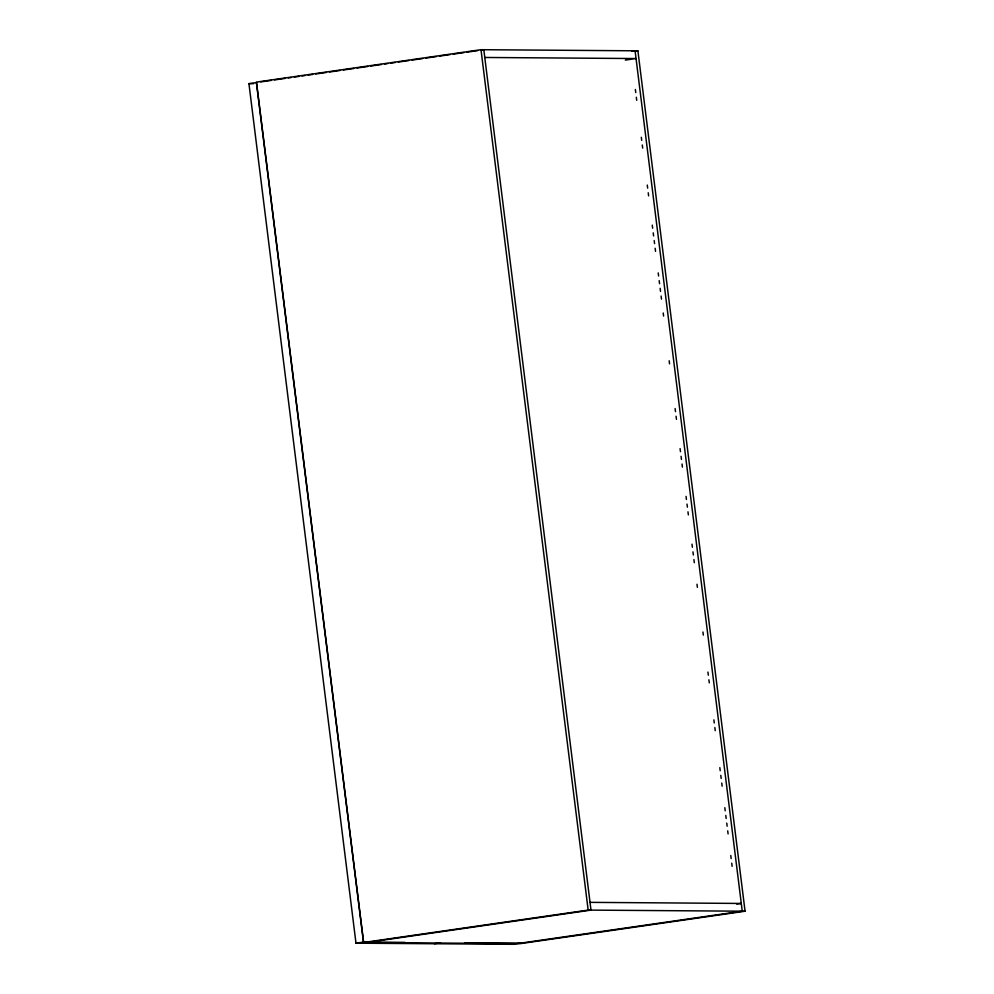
<?xml version="1.0" encoding="UTF-8"?>
<svg xmlns="http://www.w3.org/2000/svg" width="994" height="994" viewBox="0 0 994 994"><rect width="100%" height="100%" fill="white"/><g stroke="black" fill="none" stroke-linecap="round" stroke-linejoin="round"><path stroke-width="1.49" d="M480.997 49.7L256.34 82.129L363.518 942.511L520.409 943.629L745.065 911.212L637.899 50.818L480.997 49.7L588.162 910.094L745.065 911.212M440.541 942.859L434.129 943.741L355.989 943.182L248.935 83.658L256.551 82.552L363.618 942.088L404.98 942.374M260.701 81.918L271.399 80.377M274.456 79.942L285.154 78.389M288.21 77.954L291.267 77.507M294.323 77.072L298.908 76.414M301.965 75.966L305.021 75.532M308.078 75.084L312.663 74.426M315.719 73.978L326.417 72.438M329.474 72.003L340.172 70.45M343.228 70.015L353.926 68.474M356.983 68.027L367.681 66.486M370.737 66.039L381.435 64.498M384.492 64.051L387.548 63.616M390.605 63.169L395.19 62.51M398.246 62.075L408.944 60.522M412.001 60.087L422.698 58.547M425.755 58.099L436.453 56.559M439.497 56.111L450.195 54.571M453.252 54.136L463.949 52.583M467.006 52.148L477.704 50.607M480.761 50.16L483.817 49.725L590.995 910.106L366.339 942.536M632.022 51.241L635.079 50.793L742.245 911.187L512.581 944.3L434.44 943.741M634.843 51.253L637.899 50.818M625.338 60.087L636.036 58.547L484.786 57.466M355.989 943.182L363.618 942.088M363.518 942.511L588.162 910.094M736.691 904.105L741.275 903.447L590.026 902.366M248.935 83.658L253.532 83.682M465.043 942.809L520.197 943.194M635.377 89.51L635.75 92.591M636.334 97.226L636.719 100.307M641.316 137.296L641.702 140.378M642.286 145L642.671 148.081M647.268 185.07L647.653 188.152M648.237 192.774L648.622 195.855M652.263 225.141L652.648 228.222M653.22 232.844L653.605 235.926M654.189 240.548L654.574 243.629M655.145 248.264L655.531 251.345M658.214 272.915L658.6 275.997M659.171 280.619L659.556 283.7M660.14 288.335L660.513 291.416M661.097 296.038L661.482 299.119M663.209 312.986L663.594 316.067M669.161 360.772L669.546 363.854M675.112 408.546L675.498 411.628M676.069 416.25L676.454 419.331M680.095 448.617L680.48 451.698M681.064 456.321L681.449 459.402M682.021 464.024L682.406 467.105M686.046 496.391L686.432 499.473M687.016 504.095L687.388 507.176M687.972 511.811L688.357 514.892M691.998 544.165L692.383 547.247M692.967 551.881L693.34 554.963M693.924 559.585L694.309 562.666M696.993 584.236L697.378 587.33M702.944 632.022L703.33 635.104M707.939 672.093L708.324 675.174M708.896 679.797L709.281 682.878M713.891 719.867L714.264 722.949M714.848 727.571L715.233 730.652M719.842 767.641L720.215 770.723M720.799 775.357L721.184 778.439M721.756 783.061L722.141 786.142M724.825 807.712L725.21 810.793M725.794 815.428L726.167 818.509M726.751 823.131L727.136 826.213M727.707 830.835L728.093 833.916M730.776 855.499L731.162 858.58M731.733 863.202L732.118 866.283"/></g></svg>
